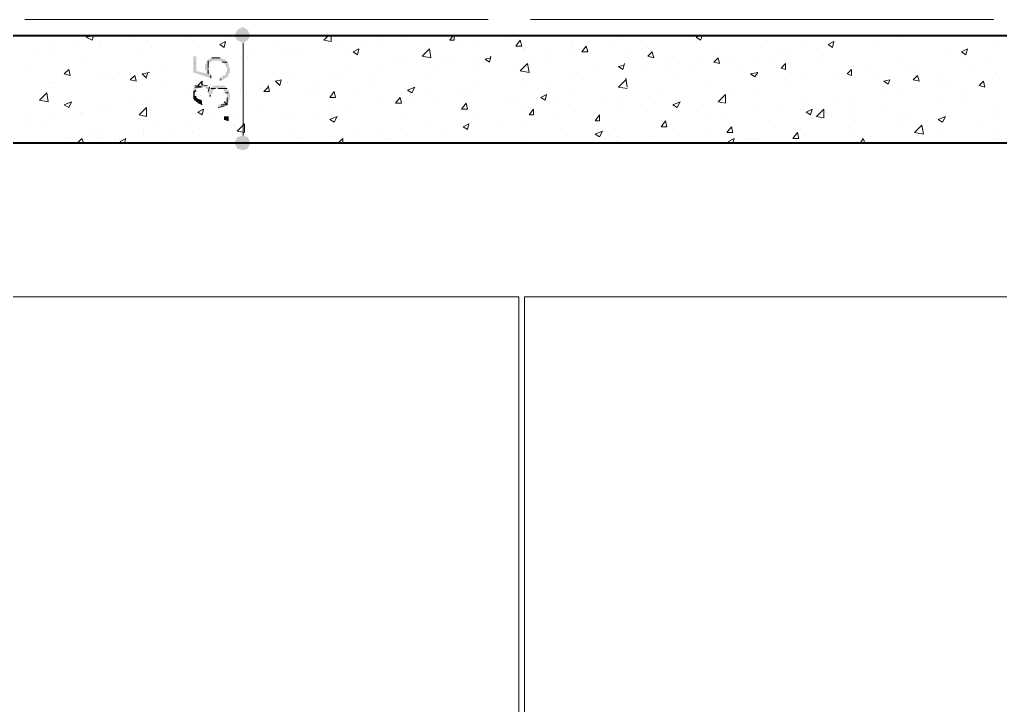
# Model space of a CAD drawing. Header units: millimetres. Extents: x 182 to 575, y -105 to 95.
# Drawn here: x 371.292 to 374.477, y 6.398 to 8.625 of the extents above; entities that cross this region are included whole.
import ezdxf

# ---------------------------------------------------------------- set-up
doc = ezdxf.new("R2010")
doc.units = ezdxf.units.MM
doc.header["$MEASUREMENT"] = 0
doc.layers.add('PDF_Geometry', color=7, linetype='Continuous')
doc.layers.add('PDF_Solid Fills', color=7, linetype='Continuous')

msp = doc.modelspace()

# ---------------------------------------------------------------- hatches: boundary and pattern name
at = {"layer": 'PDF_Solid Fills', "transparency": 33554559}
for points in [[(371.9988, 8.5579), (372.0179, 8.5483), (372.0321, 8.5579), (372.0417, 8.5722), (372.0321, 8.5912), (372.0179, 8.6007), (371.9988, 8.5912), (371.9893, 8.5722)], [(371.8988, 8.4495), (371.8655, 8.4579), (371.8655, 8.5055), (371.856, 8.5055), (371.856, 8.4531), (371.9131, 8.4341), (371.9131, 8.4483), (371.9083, 8.4483), (371.9083, 8.4531), (371.9036, 8.4579), (371.9036, 8.4769), (371.9083, 8.4817), (371.9083, 8.4864), (371.9131, 8.4864), (371.9179, 8.4912), (371.9417, 8.4912), (371.9464, 8.4864), (371.9512, 8.4864), (371.956, 8.4817), (371.9607, 8.4769), (371.9607, 8.4722), (371.9655, 8.4674), (371.9655, 8.4579), (371.9607, 8.4531), (371.9607, 8.4436), (371.9512, 8.4436), (371.9512, 8.4388), (371.9417, 8.4388), (371.9417, 8.4293), (371.956, 8.4293), (371.956, 8.4329), (371.9607, 8.4341), (371.9655, 8.4388), (371.9702, 8.4436), (371.9702, 8.446), (371.975, 8.4531), (371.975, 8.4674), (371.9702, 8.4722), (371.9702, 8.4817), (371.9655, 8.4864), (371.9655, 8.4912), (371.9607, 8.4912), (371.956, 8.496), (371.9512, 8.496), (371.9464, 8.5007), (371.9131, 8.5007), (371.9083, 8.496), (371.9036, 8.496), (371.9036, 8.4912), (371.8988, 8.4912), (371.8988, 8.4817), (371.894, 8.4817), (371.894, 8.4626), (371.8988, 8.4579)], [(371.9179, 8.3896), (371.9226, 8.396), (371.9226, 8.3991), (371.9274, 8.4007), (371.9464, 8.4007), (371.9528, 8.3991), (371.956, 8.396), (371.956, 8.3912), (371.9607, 8.3912), (371.9607, 8.3864), (371.9655, 8.3817), (371.9655, 8.3674), (371.9607, 8.3626), (371.9607, 8.3579), (371.956, 8.3579), (371.956, 8.3531), (371.9512, 8.3531), (371.9464, 8.3483), (371.9369, 8.3483), (371.9369, 8.3388), (371.9512, 8.3388), (371.9548, 8.3424), (371.9607, 8.3436), (371.9607, 8.3468), (371.9655, 8.3483), (371.9702, 8.3579), (371.975, 8.3674), (371.975, 8.3817), (371.9702, 8.3864), (371.9702, 8.396), (371.9655, 8.396), (371.9655, 8.4007), (371.9607, 8.4055), (371.956, 8.4103), (371.9226, 8.4103), (371.9179, 8.4055), (371.9131, 8.4055), (371.9131, 8.396), (371.9083, 8.4007), (371.9083, 8.4055), (371.9036, 8.4103), (371.8607, 8.4103), (371.8607, 8.4055), (371.856, 8.4007), (371.856, 8.3912), (371.8655, 8.396), (371.8655, 8.4007), (371.8702, 8.4007), (371.8702, 8.4055), (371.894, 8.4055), (371.9036, 8.396), (371.9036, 8.3864), (371.9083, 8.3817), (371.9083, 8.3722), (371.9131, 8.3722), (371.9131, 8.3817), (371.9179, 8.3864)], [(371.956, 8.3007), (371.9702, 8.296), (371.9702, 8.3103), (371.956, 8.3103)], [(371.9988, 8.2055), (372.0179, 8.2007), (372.0321, 8.2055), (372.0417, 8.2245), (372.0321, 8.2436), (372.0179, 8.2483), (371.9988, 8.2436), (371.9893, 8.2245)]]:
    msp.add_hatch(color=256, dxfattribs=at).paths.add_polyline_path(points)
h = msp.add_hatch(color=256, dxfattribs=at)
h.paths.add_polyline_path([(371.894, 8.4722), (371.894, 8.4674), (371.894, 8.4722)], flags=0)
h.paths.add_polyline_path([(371.894, 8.4626), (371.894, 8.4769), (371.894, 8.4626)], flags=0)
h.paths.add_polyline_path([(371.8988, 8.4579), (371.8988, 8.4817), (371.8988, 8.4579)], flags=0)
h = msp.add_hatch(color=256, dxfattribs=at)
h.paths.add_polyline_path([(371.9083, 8.496), (371.956, 8.496), (371.9083, 8.496)], flags=0)
h.paths.add_polyline_path([(371.956, 8.496), (371.9083, 8.496), (371.956, 8.496)], flags=0)
h.paths.add_polyline_path([(371.9036, 8.496), (371.9607, 8.4912), (371.9036, 8.496)], flags=0)
h = msp.add_hatch(color=256, dxfattribs=at)
h.paths.add_polyline_path([(371.856, 8.3817), (371.856, 8.3674), (371.8607, 8.3626)])
h.paths.add_polyline_path([(371.8845, 8.3483), (371.8845, 8.3626), (371.875, 8.3626), (371.875, 8.3674), (371.8702, 8.3674), (371.8655, 8.3722), (371.8655, 8.3769), (371.8607, 8.3769), (371.8607, 8.3626), (371.8655, 8.3579), (371.8702, 8.3555), (371.8702, 8.3531)])

# ---------------------------------------------------------------- linework, layer by layer
at = {"layer": 'PDF_Geometry', "lineweight": 13}
for points in [[(372.8131, 8.6245), (371.3083, 8.6245)], [(372.9512, 8.6245), (374.456, 8.6245)], [(372.0179, 8.2483), (372.0179, 8.2722), (372.0179, 8.5245), (372.0179, 8.5483)], [(371.9036, 8.4769), (371.9036, 8.4912), (371.9036, 8.4769)], [(371.9298, 8.5007), (371.9274, 8.5007), (371.9321, 8.5007), (371.9155, 8.5007)], [(371.9417, 8.5007), (371.9179, 8.5007), (371.9417, 8.5007)], [(371.9226, 8.5007), (371.9369, 8.5007), (371.9226, 8.5007)], [(371.9512, 8.4864), (371.9655, 8.4864), (371.9512, 8.4864)], [(371.9655, 8.4864), (371.9512, 8.4864), (371.9655, 8.4864)], [(371.8821, 8.4198), (371.8845, 8.4174), (371.8845, 8.415), (371.8845, 8.415), (371.8821, 8.4126), (371.9012, 8.4103)], [(371.856, 8.3912), (371.8607, 8.3912), (371.856, 8.3912)], [(371.8607, 8.3864), (371.856, 8.3864), (371.8607, 8.3864)], [(371.8845, 8.4055), (371.8607, 8.4103), (371.8845, 8.4055)], [(371.8607, 8.4055), (371.8798, 8.4055), (371.8607, 8.4055)], [(371.9036, 8.3912), (371.9083, 8.4055), (371.9036, 8.3912)], [(371.9607, 8.3864), (371.9702, 8.3864), (371.9607, 8.3864)], [(371.8798, 8.3626), (371.8607, 8.3626), (371.8798, 8.3626)], [(371.9131, 8.3769), (371.9083, 8.3769), (371.9131, 8.3769)], [(371.9655, 8.3483), (371.9464, 8.3483), (371.9655, 8.3483)], [(371.9702, 8.296), (371.956, 8.3007), (371.9702, 8.296)], [(364.8702, 8.2245), (377.3179, 8.2245)], [(372.1464, 8.2245), (371.9274, 8.2245), (372.2464, 8.2245)]]:
    msp.add_lwpolyline(points, dxfattribs=at)
at = {"layer": 'PDF_Geometry', "lineweight": 40}
for points in [[(377.1179, 8.2245), (377.5702, 8.2245), (377.5702, 8.5722), (364.8464, 8.5722), (364.4702, 8.5722), (364.4702, 8.2245), (364.8464, 8.2245), (364.9179, 8.2245)], [(365.6464, 8.2245), (376.394, 8.2245)]]:
    msp.add_lwpolyline(points, dxfattribs=at)
at = {"layer": 'PDF_Geometry', "lineweight": 0}
for points in [[(371.5321, 8.5722), (371.5274, 8.5579), (371.5083, 8.5674), (371.5274, 8.5722)], [(371.7321, 8.5722), (371.7321, 8.5722)], [(371.8131, 8.5722), (371.8131, 8.5722)], [(372.3036, 8.5722), (372.3036, 8.5531), (372.2798, 8.5579), (372.294, 8.5722)], [(372.7036, 8.5722), (372.7036, 8.5579), (372.6893, 8.5579), (372.6988, 8.5722)], [(373.5083, 8.5722), (373.5036, 8.5579), (373.4893, 8.5674), (373.5036, 8.5722)], [(374.0036, 8.5722), (374.0036, 8.5722)], [(374.1226, 8.5722), (374.1226, 8.5722)], [(371.394, 8.5531), (371.394, 8.5531)], [(371.4702, 8.5388), (371.4702, 8.5388)], [(371.556, 8.5483), (371.556, 8.5483)], [(371.556, 8.5388), (371.556, 8.5388)], [(371.6607, 8.5626), (371.6607, 8.5626)], [(371.7083, 8.5579), (371.7083, 8.5579)], [(371.7179, 8.5388), (371.7179, 8.5388)], [(371.8512, 8.5626), (371.8512, 8.5626)], [(371.975, 8.5674), (371.975, 8.5674)], [(372.1321, 8.5579), (372.1321, 8.5579)], [(372.294, 8.5531), (372.294, 8.5531)], [(372.3179, 8.5436), (372.3179, 8.5436)], [(372.3369, 8.5436), (372.3369, 8.5436)], [(372.4131, 8.5531), (372.4131, 8.5531)], [(372.4512, 8.5483), (372.4512, 8.5483)], [(372.475, 8.5674), (372.475, 8.5674)], [(372.5274, 8.5674), (372.5274, 8.5674)], [(372.6131, 8.5388), (372.6131, 8.5388)], [(372.8893, 8.5626), (372.8893, 8.5626)], [(373.0845, 8.5483), (373.0845, 8.5483)], [(373.2036, 8.5483), (373.2036, 8.5483)], [(373.2369, 8.5674), (373.2369, 8.5674)], [(373.3083, 8.5579), (373.3083, 8.5579)], [(373.8512, 8.5531), (373.8512, 8.5531)], [(373.9464, 8.5388), (373.9464, 8.5388)], [(374.0702, 8.5579), (374.0702, 8.5579)], [(374.1464, 8.5674), (374.1464, 8.5674)], [(371.356, 8.5245), (371.356, 8.5245)], [(371.3988, 8.5198), (371.3988, 8.5198)], [(371.675, 8.5293), (371.675, 8.5293)], [(371.875, 8.5341), (371.875, 8.5341)], [(372.0369, 8.5245), (372.0369, 8.5245)], [(372.1464, 8.5198), (372.1464, 8.5198)], [(372.1655, 8.5198), (372.1655, 8.5198)], [(372.194, 8.5198), (372.194, 8.5198)], [(372.356, 8.5103), (372.356, 8.5103)], [(372.7131, 8.5341), (372.7131, 8.5341)], [(372.775, 8.5341), (372.775, 8.5341)], [(372.9321, 8.5293), (372.9321, 8.5293)], [(372.9321, 8.5245), (372.9321, 8.5245)], [(373.0131, 8.5245), (373.0131, 8.5245)], [(373.0893, 8.5341), (373.0893, 8.5341)], [(373.094, 8.5198), (373.094, 8.5198)], [(373.1321, 8.5245), (373.1321, 8.5245)], [(373.256, 8.5103), (373.256, 8.5103)], [(373.5417, 8.5103), (373.5417, 8.5103)], [(373.6988, 8.5341), (373.6988, 8.5341)], [(373.7655, 8.515), (373.7655, 8.515)], [(373.775, 8.5103), (373.775, 8.5103)], [(373.8798, 8.5293), (373.8798, 8.5293)], [(374.3083, 8.515), (374.3083, 8.515)], [(374.4607, 8.5341), (374.4607, 8.5341)], [(371.4988, 8.5007), (371.4988, 8.5007)], [(371.8607, 8.4817), (371.8607, 8.4817)], [(371.956, 8.496), (371.956, 8.496)], [(372.0131, 8.5007), (372.0131, 8.5007)], [(372.0321, 8.5055), (372.0321, 8.5055)], [(372.5179, 8.5055), (372.5179, 8.5055)], [(372.5369, 8.5007), (372.5369, 8.5007)], [(372.6226, 8.4864), (372.6226, 8.4864)], [(372.6369, 8.4769), (372.6369, 8.4769)], [(372.675, 8.5007), (372.675, 8.5007)], [(372.7083, 8.4864), (372.7083, 8.4864)], [(372.7798, 8.5055), (372.7798, 8.5055)], [(372.8226, 8.5055), (372.8179, 8.4864), (372.8036, 8.496), (372.8226, 8.5007)], [(372.8226, 8.5007), (372.8226, 8.5007)], [(372.8369, 8.4912), (372.8369, 8.4912)], [(372.9607, 8.496), (372.9607, 8.496)], [(372.9988, 8.4864), (372.9988, 8.4864)], [(373.156, 8.4769), (373.156, 8.4769)], [(373.256, 8.4817), (373.2512, 8.4626), (373.2369, 8.4722), (373.256, 8.4769)], [(373.3893, 8.4912), (373.3893, 8.4912)], [(373.4131, 8.5055), (373.4131, 8.5055)], [(373.5036, 8.4817), (373.5036, 8.4817)], [(373.575, 8.5007), (373.575, 8.5007)], [(373.5988, 8.4817), (373.5988, 8.4817)], [(373.6893, 8.5055), (373.6893, 8.5055)], [(373.7321, 8.4912), (373.7321, 8.4912)], [(373.894, 8.4864), (373.894, 8.4864)], [(374.056, 8.4769), (374.056, 8.4769)], [(374.156, 8.496), (374.156, 8.496)], [(374.3702, 8.4864), (374.3702, 8.4864)], [(374.4417, 8.496), (374.4417, 8.496)], [(371.3226, 8.4722), (371.3226, 8.4722)], [(371.5798, 8.4436), (371.5798, 8.4436)], [(371.656, 8.4531), (371.656, 8.4531)], [(371.7036, 8.4341), (371.6893, 8.4483), (371.7131, 8.4531)], [(371.7036, 8.4579), (371.7036, 8.4579)], [(371.7036, 8.4388), (371.7083, 8.4531)], [(371.7702, 8.4674), (371.7702, 8.4674)], [(372.1893, 8.4436), (372.1893, 8.4436)], [(372.3179, 8.4436), (372.3179, 8.4436)], [(372.3607, 8.4722), (372.3607, 8.4722)], [(372.4464, 8.4483), (372.4464, 8.4483)], [(372.4702, 8.4674), (372.4702, 8.4674)], [(372.7845, 8.4674), (372.7845, 8.4674)], [(373.0798, 8.4483), (373.0798, 8.4483)], [(373.2369, 8.4722), (373.2369, 8.4722)], [(373.3131, 8.4579), (373.3131, 8.4579)], [(373.3179, 8.4722), (373.3179, 8.4722)], [(373.3893, 8.4674), (373.3893, 8.4674)], [(373.4226, 8.4531), (373.4226, 8.4531)], [(373.475, 8.4674), (373.475, 8.4674)], [(373.6369, 8.4579), (373.6369, 8.4579)], [(373.7988, 8.4531), (373.7988, 8.4531)], [(373.8464, 8.4531), (373.8464, 8.4531)], [(373.956, 8.4436), (373.956, 8.4436)], [(373.9988, 8.4722), (373.9988, 8.4722)], [(374.0655, 8.4483), (374.0655, 8.4483)], [(374.1798, 8.4626), (374.1798, 8.4626)], [(374.2131, 8.4722), (374.2131, 8.4722)], [(374.375, 8.4626), (374.375, 8.4626)], [(374.4607, 8.4531), (374.4607, 8.4531)], [(371.3893, 8.4198), (371.3893, 8.4198)], [(371.3988, 8.4198), (371.3988, 8.4198)], [(371.4321, 8.4341), (371.4321, 8.4341)], [(371.5512, 8.4388), (371.5512, 8.4388)], [(371.594, 8.4293), (371.594, 8.4293)], [(371.7512, 8.4198), (371.7512, 8.4198)], [(371.8845, 8.4055), (371.8702, 8.4103), (371.8845, 8.4245), (371.8845, 8.4103)], [(371.9131, 8.415), (371.9131, 8.415)], [(372.1607, 8.4198), (372.1607, 8.4198)], [(372.256, 8.4245), (372.256, 8.4245)], [(372.3321, 8.4341), (372.3321, 8.4341)], [(372.6083, 8.4341), (372.6083, 8.4341)], [(372.9274, 8.4293), (372.9274, 8.4293)], [(373.0083, 8.415), (373.0083, 8.415)], [(373.1226, 8.4293), (373.1226, 8.4293)], [(373.2655, 8.4007), (373.2369, 8.4055), (373.2607, 8.4293)], [(373.2464, 8.4198), (373.2464, 8.4198)], [(373.2655, 8.4055), (373.2607, 8.4341)], [(373.694, 8.4341), (373.694, 8.4341)], [(373.9893, 8.4388), (373.9893, 8.4388)], [(374.1179, 8.4388), (374.1179, 8.4388)], [(374.2798, 8.4293), (374.2798, 8.4293)], [(374.2845, 8.4198), (374.2845, 8.4198)], [(374.3036, 8.415), (374.3036, 8.415)], [(374.4369, 8.4245), (374.4369, 8.4245)], [(374.456, 8.4341), (374.456, 8.4341)], [(371.8369, 8.3817), (371.8369, 8.3817)], [(371.856, 8.3817), (371.856, 8.3817)], [(371.956, 8.3864), (371.956, 8.3864)], [(372.0083, 8.4007), (372.0083, 8.4007)], [(372.0131, 8.4103), (372.0131, 8.4103)], [(372.0702, 8.4007), (372.0702, 8.4007)], [(372.075, 8.4055), (372.075, 8.4055)], [(372.0988, 8.4103), (372.1036, 8.3912), (372.0845, 8.3912), (372.0988, 8.4055)], [(372.2321, 8.4007), (372.2321, 8.4007)], [(372.394, 8.396), (372.394, 8.396)], [(372.4321, 8.4055), (372.4321, 8.4055)], [(372.5512, 8.3864), (372.5512, 8.3864)], [(372.6179, 8.3864), (372.6179, 8.3864)], [(372.7131, 8.3817), (372.7131, 8.3817)], [(372.7464, 8.3817), (372.7464, 8.3817)], [(372.775, 8.4055), (372.775, 8.4055)], [(372.9369, 8.4055), (372.9369, 8.4055)], [(373.075, 8.3912), (373.075, 8.3912)], [(373.3845, 8.3912), (373.3845, 8.3912)], [(373.5369, 8.4103), (373.5369, 8.4103)], [(373.6131, 8.3864), (373.6131, 8.3864)], [(373.6893, 8.396), (373.6893, 8.396)], [(373.7988, 8.4103), (373.7988, 8.4103)], [(374.1083, 8.3912), (374.1083, 8.3912)], [(374.1512, 8.396), (374.1512, 8.396)], [(371.6607, 8.3531), (371.6607, 8.3531)], [(371.6893, 8.3483), (371.6893, 8.3483)], [(371.6988, 8.3579), (371.6988, 8.3579)], [(371.8798, 8.3769), (371.8798, 8.3769)], [(372.2607, 8.3769), (372.2607, 8.3769)], [(372.4655, 8.3674), (372.4655, 8.3674)], [(372.556, 8.3579), (372.556, 8.3579)], [(372.6321, 8.3674), (372.6321, 8.3674)], [(372.875, 8.3722), (372.875, 8.3722)], [(372.8988, 8.3626), (372.8988, 8.3626)], [(373.0321, 8.3674), (373.0321, 8.3674)], [(373.075, 8.3483), (373.075, 8.3483)], [(373.194, 8.3579), (373.194, 8.3579)], [(373.2321, 8.3722), (373.2321, 8.3722)], [(373.3083, 8.3483), (373.3083, 8.3483)], [(373.356, 8.3531), (373.356, 8.3531)], [(373.4226, 8.3626), (373.4226, 8.3626)], [(373.5131, 8.3483), (373.5131, 8.3483)], [(373.8417, 8.3531), (373.8417, 8.3531)], [(373.9369, 8.3626), (373.9369, 8.3626)], [(373.994, 8.3722), (373.994, 8.3722)], [(374.2893, 8.3674), (374.2893, 8.3674)], [(374.356, 8.3579), (374.356, 8.3579)], [(374.3655, 8.3769), (374.3655, 8.3769)], [(371.394, 8.3198), (371.394, 8.3198)], [(371.4893, 8.3198), (371.4893, 8.3198)], [(371.4988, 8.3245), (371.4988, 8.3245)], [(371.5464, 8.3388), (371.5464, 8.3388)], [(371.575, 8.3341), (371.575, 8.3341)], [(371.9083, 8.315), (371.9083, 8.315)], [(372.0845, 8.3436), (372.0845, 8.3436)], [(372.1559, 8.3198), (372.1559, 8.3198)], [(372.256, 8.315), (372.256, 8.315)], [(372.3131, 8.3436), (372.3131, 8.3436)], [(372.3655, 8.3293), (372.3655, 8.3293)], [(372.7226, 8.3293), (372.7226, 8.3293)], [(372.9226, 8.3293), (372.9226, 8.3293)], [(373.0464, 8.315), (373.0464, 8.315)], [(373.2321, 8.3388), (373.2321, 8.3388)], [(373.675, 8.3388), (373.675, 8.3388)], [(373.6893, 8.3341), (373.6893, 8.3341)], [(373.7607, 8.3341), (373.7607, 8.3341)], [(373.8369, 8.3341), (373.8369, 8.3341)], [(373.9131, 8.3198), (373.9131, 8.3198)], [(373.9845, 8.3293), (373.9845, 8.3293)], [(373.994, 8.3245), (373.994, 8.3245)], [(374.0988, 8.3436), (374.0988, 8.3436)], [(374.156, 8.3198), (374.156, 8.3198)], [(374.1845, 8.3245), (374.1845, 8.3245)], [(374.2988, 8.315), (374.2988, 8.315)], [(374.4512, 8.3341), (374.4512, 8.3341)], [(371.3131, 8.3007), (371.3131, 8.3007)], [(371.3131, 8.2912), (371.3131, 8.2912)], [(371.7321, 8.2864), (371.7321, 8.2864)], [(372.0036, 8.3007), (372.0036, 8.3007)], [(372.1798, 8.3055), (372.1798, 8.3055)], [(372.5464, 8.3007), (372.5464, 8.3007)], [(372.6131, 8.2864), (372.6131, 8.2864)], [(372.7702, 8.3055), (372.7702, 8.3055)], [(372.856, 8.2864), (372.856, 8.2864)], [(372.9321, 8.296), (372.9321, 8.296)], [(373.3798, 8.2912), (373.3798, 8.2912)], [(373.5321, 8.3103), (373.5321, 8.3103)], [(373.5845, 8.3007), (373.5845, 8.3007)], [(373.7226, 8.296), (373.7226, 8.296)], [(374.0083, 8.296), (374.0083, 8.296)], [(374.1464, 8.296), (374.1464, 8.296)], [(374.3131, 8.3103), (374.3131, 8.3103)], [(374.475, 8.3055), (374.475, 8.3055)], [(371.375, 8.2817), (371.375, 8.2817)], [(371.5321, 8.2722), (371.5321, 8.2722)], [(371.5607, 8.2579), (371.5607, 8.2579)], [(371.694, 8.2674), (371.694, 8.2674)], [(371.694, 8.2579), (371.694, 8.2579)], [(371.7988, 8.2579), (371.7988, 8.2579)], [(371.8512, 8.2817), (371.8512, 8.2817)], [(371.856, 8.2626), (371.856, 8.2626)], [(371.875, 8.2674), (371.875, 8.2674)], [(371.9893, 8.2817), (371.9893, 8.2817)], [(372.0131, 8.2531), (372.0131, 8.2531)], [(372.375, 8.2722), (372.375, 8.2722)], [(372.4607, 8.2674), (372.4607, 8.2674)], [(372.6655, 8.2626), (372.6655, 8.2626)], [(373.2274, 8.2722), (373.2274, 8.2722)], [(373.4131, 8.2722), (373.4131, 8.2722)], [(373.5321, 8.2674), (373.5321, 8.2674)], [(373.6083, 8.2769), (373.6083, 8.2769)], [(373.8321, 8.2674), (373.8321, 8.2674)], [(373.8417, 8.2531), (373.8417, 8.2531)], [(373.9893, 8.2722), (373.9893, 8.2722)], [(374.2845, 8.2626), (374.2845, 8.2626)], [(374.3988, 8.2769), (374.3988, 8.2769)], [(374.4702, 8.2531), (374.4702, 8.2531)], [(371.3845, 8.2245), (371.3845, 8.2245)], [(371.4369, 8.2388), (371.4369, 8.2388)], [(371.4798, 8.2245), (371.494, 8.2388), (371.4988, 8.2245)], [(371.5417, 8.2388), (371.5417, 8.2388)], [(371.5988, 8.2341), (371.5988, 8.2341)], [(371.6131, 8.2341), (371.6131, 8.2341)], [(371.6226, 8.2245), (371.6179, 8.2293), (371.6369, 8.2388), (371.6321, 8.2245)], [(371.7559, 8.2293), (371.7559, 8.2293)], [(372.175, 8.2483), (372.175, 8.2483)], [(372.1988, 8.2388), (372.1988, 8.2388)], [(372.3083, 8.2436), (372.3083, 8.2436)], [(372.3274, 8.2245), (372.3417, 8.2388), (372.3417, 8.2245)], [(372.3369, 8.2388), (372.3369, 8.2388)], [(372.4798, 8.2388), (372.4798, 8.2388)], [(372.494, 8.2341), (372.494, 8.2341)], [(372.5512, 8.2483), (372.5512, 8.2483)], [(372.656, 8.2245), (372.656, 8.2245)], [(372.9226, 8.2293), (372.9226, 8.2293)], [(373.0702, 8.2483), (373.0702, 8.2483)], [(373.2321, 8.2293), (373.2321, 8.2293)], [(373.2369, 8.2436), (373.2369, 8.2436)], [(373.3417, 8.2436), (373.3417, 8.2436)], [(373.5988, 8.2245), (373.594, 8.2293), (373.6131, 8.2388), (373.6083, 8.2245)], [(373.656, 8.2341), (373.656, 8.2341)], [(373.6845, 8.2341), (373.6845, 8.2341)], [(374.0226, 8.2245), (374.0321, 8.2388), (374.0369, 8.2245)], [(374.0226, 8.2245), (374.0226, 8.2245)], [(374.2083, 8.2483), (374.2083, 8.2483)], [(374.4512, 8.2341), (374.4512, 8.2341)]]:
    msp.add_lwpolyline(points, dxfattribs=at)
at = {"layer": 'PDF_Geometry', "lineweight": 13}
for points in [[(371.9274, 8.5722), (372.3083, 8.5722)], [(371.9036, 8.4674), (371.9036, 8.4912), (371.9036, 8.4674)], [(371.9036, 8.4626), (371.9036, 8.4483), (371.9036, 8.4626)], [(371.9131, 8.4436), (371.9131, 8.4341), (371.9131, 8.4436)], [(371.9464, 8.4293), (371.9417, 8.4293), (371.9464, 8.4293)], [(371.9655, 8.4388), (371.9655, 8.4388), (371.9655, 8.4388)], [(371.9274, 8.4007), (371.9131, 8.4007), (371.9274, 8.4007)], [(371.9655, 8.4007), (371.9369, 8.4007), (371.9655, 8.4007)], [(371.9464, 8.4007), (371.9655, 8.4007), (371.9464, 8.4007)], [(371.856, 8.3769), (371.8607, 8.3626), (371.856, 8.3769)], [(371.856, 8.3722), (371.8607, 8.3626), (371.856, 8.3722)], [(371.8655, 8.3722), (371.8607, 8.3626), (371.8655, 8.3722)], [(371.8702, 8.3674), (371.8607, 8.3626), (371.8702, 8.3674)], [(371.8607, 8.3626), (371.8607, 8.3626), (371.8607, 8.3626)], [(371.8798, 8.3531), (371.8845, 8.3483), (371.8798, 8.3531)], [(371.956, 8.3579), (371.9655, 8.3483), (371.956, 8.3579)], [(371.9655, 8.3722), (371.9655, 8.3483), (371.9655, 8.3722)], [(371.956, 8.3436), (371.9369, 8.3388), (371.956, 8.3436)]]:
    msp.add_lwpolyline(points, close=True, dxfattribs=at)
at = {"layer": 'PDF_Geometry', "lineweight": 0}
for points in [[(371.9607, 8.5531), (371.956, 8.5341), (371.9417, 8.5436)], [(372.9179, 8.5579), (372.9226, 8.5388), (372.9036, 8.5388)], [(373.1321, 8.5388), (373.1369, 8.5198), (373.1179, 8.5198)], [(373.9369, 8.5531), (373.9321, 8.5341), (373.9179, 8.5436)], [(372.394, 8.5293), (372.3893, 8.5103), (372.375, 8.5198)], [(372.6274, 8.5007), (372.5988, 8.5055), (372.6226, 8.5293)], [(373.3464, 8.5198), (373.3512, 8.5007), (373.3321, 8.5055)], [(374.3702, 8.5293), (374.3655, 8.5103), (374.3512, 8.5198)], [(372.9464, 8.4531), (372.9179, 8.4579), (372.9417, 8.4817)], [(373.5607, 8.5007), (373.5655, 8.4817), (373.5464, 8.4864)], [(373.7798, 8.4817), (373.7798, 8.4626), (373.7655, 8.4674)], [(371.4512, 8.4626), (371.456, 8.4436), (371.4369, 8.4483)], [(371.6655, 8.4436), (371.6702, 8.4245), (371.6512, 8.4293)], [(373.6893, 8.4531), (373.6798, 8.4388), (373.6655, 8.4483)], [(373.994, 8.4626), (373.994, 8.4436), (373.9798, 8.4483)], [(374.2083, 8.4436), (374.2131, 8.4245), (374.194, 8.4293)], [(372.1417, 8.4293), (372.1369, 8.4103), (372.1226, 8.4245)], [(374.1179, 8.4293), (374.1131, 8.415), (374.0988, 8.4245)], [(374.4226, 8.4245), (374.4274, 8.4055), (374.4083, 8.4103)], [(371.3845, 8.3579), (371.356, 8.3626), (371.3798, 8.3864)], [(372.3131, 8.3912), (372.3179, 8.3722), (372.2988, 8.3722)], [(372.575, 8.4055), (372.5655, 8.3864), (372.5512, 8.396)], [(373.0036, 8.3817), (372.9988, 8.3626), (372.9845, 8.3722)], [(373.5845, 8.3531), (373.5607, 8.3579), (373.5845, 8.3817)], [(371.4607, 8.3579), (371.4512, 8.3388), (371.4369, 8.3483)], [(372.5274, 8.3722), (372.5321, 8.3531), (372.5131, 8.3531)], [(372.7417, 8.3531), (372.7464, 8.3341), (372.7274, 8.3341)], [(373.4369, 8.3579), (373.4274, 8.3388), (373.4131, 8.3483)], [(371.7036, 8.3103), (371.6798, 8.315), (371.7036, 8.3388)], [(371.8893, 8.3341), (371.8845, 8.315), (371.8702, 8.3245)], [(372.9607, 8.3341), (372.9607, 8.315), (372.9464, 8.315)], [(373.175, 8.315), (373.175, 8.296), (373.1607, 8.296)], [(373.8655, 8.3341), (373.8607, 8.315), (373.8464, 8.3245)], [(373.9036, 8.3055), (373.8798, 8.3103), (373.9036, 8.3341)], [(372.0226, 8.2579), (371.9988, 8.2626), (372.0226, 8.2864)], [(372.3226, 8.3103), (372.3131, 8.2912), (372.2988, 8.3007)], [(372.7512, 8.2864), (372.7464, 8.2674), (372.7321, 8.2769)], [(373.3893, 8.296), (373.394, 8.2769), (373.375, 8.2769)], [(374.2988, 8.3103), (374.2893, 8.2912), (374.275, 8.3007)], [(373.1845, 8.2626), (373.175, 8.2436), (373.1607, 8.2531)], [(373.6036, 8.2769), (373.6083, 8.2579), (373.5893, 8.2579)], [(373.8179, 8.2579), (373.8226, 8.2388), (373.8036, 8.2388)], [(374.2274, 8.2531), (374.1988, 8.2579), (374.2226, 8.2817)]]:
    msp.add_lwpolyline(points, close=True, dxfattribs=at)
at = {"layer": 'PDF_Geometry', "lineweight": 13, "const_width": 0.00476}
msp.add_lwpolyline([(371.8655, 8.3936), (371.8583, 8.3912), (371.8583, 8.3864), (371.8583, 8.3722)], dxfattribs=at)
at = {"layer": 'PDF_Geometry', "lineweight": 20}
for points in [[(374.875, 8.2245), (374.875, 7.7245), (374.875, 5.1722), (374.875, 7.7245), (372.9321, 7.7245), (372.9321, 5.1722)], [(372.9131, 5.1722), (372.9131, 7.7245), (370.975, 7.7245), (370.975, 4.9722)]]:
    msp.add_lwpolyline(points, dxfattribs=at)

doc.saveas('drawing.dxf')
